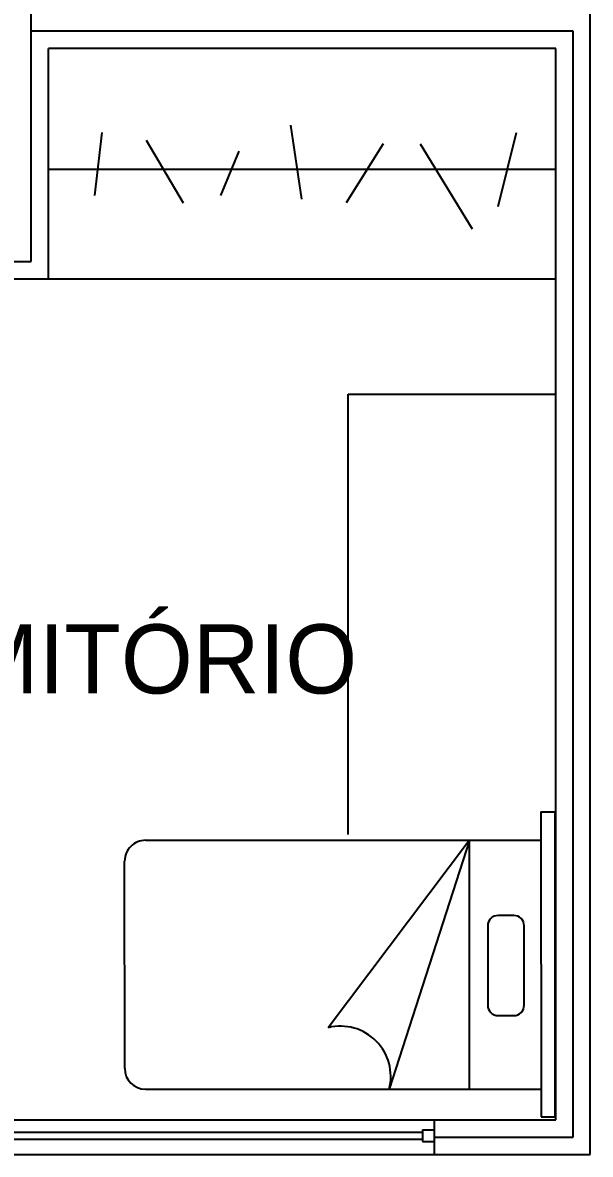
# Model space of a CAD drawing. Header units: millimetres. Extents: x 686.5 to 717.1, y 236.1 to 261.6.
# Drawn here: x 705.435 to 706.051, y 241.415 to 242.643 of the extents above; entities that cross this region are included whole.
import ezdxf

# ---------------------------------------------------------------- set-up
doc = ezdxf.new("R2010")
doc.units = ezdxf.units.MM
doc.linetypes.add('ACAD_ISO04W100', pattern=[30.5, 24, -3, 0.5, -3])
for name, color, linetype in [('3', 1, 'Continuous'), ('EJE', 4, 'ACAD_ISO04W100'), ('LETREROS', 31, 'Continuous'), ('MUE', 2, 'Continuous'), ('MURO1', 3, 'Continuous'), ('VENTANAS', 111, 'Continuous')]:
    doc.layers.add(name, color=color, linetype=linetype)

# ---------------------------------------------------------------- blocks, each defined once
blk = doc.blocks.new('CAMA1')
at = {"layer": '3', "color": 2}
for p, q in [((-0.7723, 0.6536), (-0.8328, 0.6536)), ((-0.8325, -0.6704), (-0.8328, 0.6536)), ((-0.772, -0.6703), (-0.7723, 0.6536)), ((0.9437, 0.5338), (-0.7723, 0.5335)), ((-0.4626, 0.5336), (-0.4624, -0.5464)), ((-0.4624, -0.5464), (-0.1132, 0.5336)), ((1.0337, 0.4438), (1.0339, -0.4562)), ((-0.4624, -0.5464), (0.1504, 0.2671)), ((-0.586, 0.2145), (-0.6541, 0.2145)), ((-0.6991, 0.1695), (-0.699, -0.175)), ((-0.5409, -0.1749), (-0.541, 0.1695)), ((-0.654, -0.22), (-0.5859, -0.2199)), ((0.9439, -0.5462), (-0.7721, -0.5465)), ((-0.772, -0.6703), (-0.8325, -0.6704))]:
    blk.add_line(p, q, dxfattribs=at)
for centre, radius, start, end in [((0.0974, 0.4784), 0.2178, 165.304, 284.0858), ((0.9437, 0.4438), 0.09, 0.0109, 90.0109), ((-0.6541, 0.1695), 0.045, 90.0109, 180.0109), ((-0.586, 0.1695), 0.045, 0.0109, 90.0109), ((-0.654, -0.175), 0.045, 180.0109, 270.0109), ((-0.5859, -0.1749), 0.045, 270.0109, 0.0109), ((0.9439, -0.4562), 0.09, 270.0109, 0.0109)]:
    blk.add_arc(centre, radius, start, end, dxfattribs=at)

msp = doc.modelspace()

# ---------------------------------------------------------------- linework, layer by layer
at = {"layer": 'EJE'}
for p, q in [((705.4445, 242.3835), (705.4445, 242.7562)), ((706.032, 242.6335), (705.4445, 242.6335)), ((706.032, 241.4335), (706.032, 242.6335)), ((704.6882, 242.3835), (705.4445, 242.3835)), ((705.8812, 241.4335), (706.032, 241.4335))]:
    msp.add_line(p, q, dxfattribs=at)
at = {"layer": 'MUE'}
for p, q in [((705.7378, 242.4513), (705.7258, 242.5315)), ((705.521, 242.5235), (705.5129, 242.4553)), ((705.9506, 242.4433), (705.9707, 242.5235)), ((705.5692, 242.5155), (705.6093, 242.4473)), ((705.8261, 242.5114), (705.786, 242.4473)), ((705.8663, 242.5114), (705.9225, 242.4192)), ((705.6695, 242.5034), (705.6495, 242.4553)), ((706.0132, 242.4835), (705.4632, 242.4835)), ((705.4632, 242.3647), (706.0132, 242.3647)), ((705.7882, 241.7617), (705.7882, 242.2397)), ((705.7882, 242.2397), (706.0132, 242.2397))]:
    msp.add_line(p, q, dxfattribs=at)
at = {"layer": 'MURO1'}
for p, q in [((706.0507, 241.4147), (706.0507, 242.6522)), ((705.4632, 242.3647), (705.4632, 242.6147)), ((706.0132, 242.6147), (705.4632, 242.6147)), ((706.0132, 242.3522), (706.0132, 242.6147)), ((704.6882, 242.3647), (705.4632, 242.3647)), ((706.0132, 241.4522), (706.0132, 242.3522)), ((705.0132, 241.4522), (706.0132, 241.4522)), ((705.8812, 241.4522), (705.8812, 241.4147)), ((705.0132, 241.4147), (706.0507, 241.4147))]:
    msp.add_line(p, q, dxfattribs=at)
at = {"layer": 'VENTANAS'}
for p, q in [((705.2094, 241.4388), (705.8687, 241.4388)), ((705.8687, 241.4413), (705.8812, 241.4413)), ((705.8687, 241.4413), (705.8687, 241.4288)), ((705.2094, 241.4313), (705.8687, 241.4313)), ((705.8687, 241.4288), (705.8812, 241.4288))]:
    msp.add_line(p, q, dxfattribs=at)

# ---------------------------------------------------------------- block references
at = {"layer": 'MUE', "xscale": 0.25, "yscale": 0.25, "zscale": 0.25, "rotation": 180}
msp.add_blockref('CAMA1', (705.8042, 241.619), dxfattribs=at)

# ---------------------------------------------------------------- texts
at = {"layer": 'LETREROS', "color": 1}
msp.add_text('DORMITÓRIO', height=0.075, dxfattribs=at).set_placement((705.1461, 241.9149))

doc.saveas('drawing.dxf')
